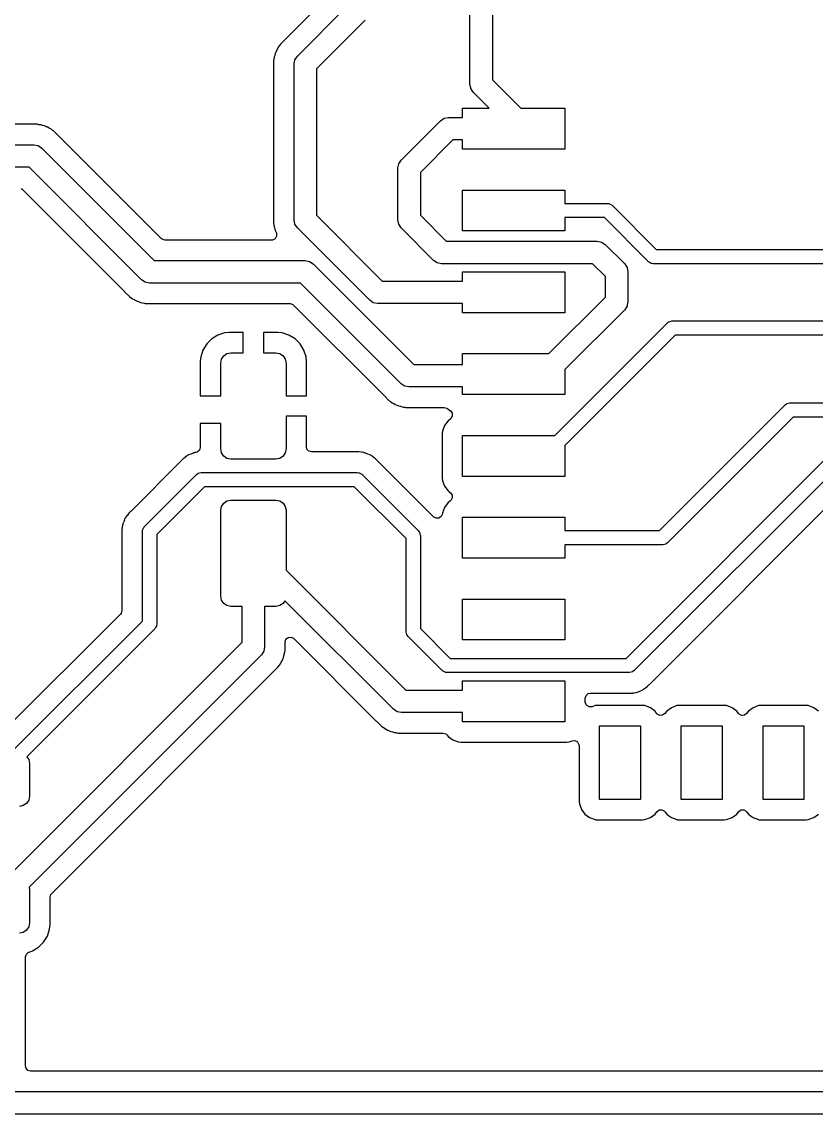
# Model space of a CAD drawing. Extents: x 3.05 to 6.13, y -3.89 to -1.91.
# Drawn here: x 3.827 to 4.592, y -3.861 to -2.809 of the extents above; entities that cross this region are included whole.
import ezdxf

# ---------------------------------------------------------------- set-up
doc = ezdxf.new("R2010")
doc.units = 0
doc.header["$MEASUREMENT"] = 0
doc.layers.add('BLACK', color=7, linetype='CONTINUOUS')

msp = doc.modelspace()

# ---------------------------------------------------------------- linework, layer by layer
at = {"layer": 'BLACK', "linetype": 'CONTINUOUS'}
for p, q in [((4.25866, -2.86949), (4.25866, -2.56835)), ((4.28031, -2.57283), (4.28031, -2.865)), ((4.11804, -2.78878), (4.08084, -2.82598)), ((4.09234, -2.84234), (4.13917, -2.79552)), ((4.15766, -2.80766), (4.11083, -2.85448)), ((4.08084, -2.82598), (4.07598, -2.83084)), ((4.07169, -2.83842), (4.071, -2.83985)), ((4.07179, -2.83817), (4.07169, -2.83842)), ((4.07232, -2.83667), (4.07179, -2.83817)), ((4.07316, -2.83532), (4.07232, -2.83667)), ((4.07232, -2.83667), (4.07232, -2.83667)), ((4.0733, -2.83508), (4.07316, -2.83532)), ((4.07398, -2.83365), (4.0733, -2.83508)), ((4.07498, -2.83241), (4.07398, -2.83365)), ((4.07513, -2.83219), (4.07498, -2.83241)), ((4.07543, -2.83172), (4.07513, -2.83219)), ((4.07598, -2.83084), (4.07543, -2.83172)), ((4.06982, -2.84501), (4.06947, -2.84656)), ((4.06947, -2.84656), (4.06947, -2.84656)), ((4.06947, -2.84656), (4.06947, -3.00344)), ((4.06987, -2.84474), (4.06982, -2.84501)), ((4.07005, -2.84316), (4.06987, -2.84474)), ((4.07057, -2.84166), (4.07005, -2.84316)), ((4.07065, -2.8414), (4.07057, -2.84166)), ((4.071, -2.83985), (4.07065, -2.8414)), ((4.08917, -2.85), (4.09, -2.84586)), ((4.09, -2.84586), (4.09234, -2.84234)), ((4.09234, -2.84234), (4.09234, -2.84234)), ((4.08917, -3), (4.08917, -2.85)), ((4.11083, -2.85448), (4.11083, -2.99552)), ((4.25935, -2.87293), (4.25866, -2.86949)), ((4.28031, -2.865), (4.30766, -2.89234)), ((4.25949, -2.87363), (4.25935, -2.87293)), ((4.26183, -2.87714), (4.25949, -2.87363)), ((4.27721, -2.89252), (4.26183, -2.87714)), ((4.23365, -2.9022), (4.2378, -2.90138)), ((4.2378, -2.90138), (4.25157, -2.90138)), ((4.25157, -2.90138), (4.25157, -2.89252)), ((4.25157, -2.89252), (4.27721, -2.89252)), ((4.30766, -2.89234), (4.30777, -2.89252)), ((4.30777, -2.89252), (4.35, -2.89252)), ((4.35, -2.89252), (4.35, -2.93189)), ((3.8402, -2.90795), (3.65343, -2.90795)), ((3.84192, -2.90795), (3.8402, -2.90795)), ((3.84347, -2.90831), (3.84192, -2.90795)), ((3.84192, -2.90795), (3.84192, -2.90795)), ((3.84374, -2.90835), (3.84347, -2.90831)), ((3.84532, -2.90853), (3.84374, -2.90835)), ((3.84562, -2.90863), (3.84532, -2.90853)), ((3.84532, -2.90853), (3.84532, -2.90853)), ((3.84532, -2.90853), (3.84532, -2.90853)), ((3.84682, -2.90905), (3.84562, -2.90863)), ((3.84708, -2.90913), (3.84682, -2.90905)), ((3.84863, -2.90948), (3.84708, -2.90913)), ((3.85006, -2.91017), (3.84863, -2.90948)), ((3.84863, -2.90948), (3.84863, -2.90948)), ((3.85032, -2.91028), (3.85006, -2.91017)), ((3.85107, -2.91054), (3.85032, -2.91028)), ((3.85182, -2.9108), (3.85107, -2.91054)), ((3.85316, -2.91165), (3.85182, -2.9108)), ((3.85182, -2.9108), (3.85182, -2.9108)), ((3.85182, -2.9108), (3.85182, -2.9108)), ((3.8534, -2.91178), (3.85316, -2.91165)), ((3.85483, -2.91247), (3.8534, -2.91178)), ((3.85607, -2.91346), (3.85483, -2.91247)), ((3.85483, -2.91247), (3.85483, -2.91247)), ((4.19234, -2.94234), (4.23014, -2.90455)), ((4.23014, -2.90455), (4.23365, -2.9022)), ((4.23365, -2.9022), (4.23365, -2.9022)), ((3.8563, -2.91362), (3.85607, -2.91346)), ((3.85739, -2.91431), (3.8563, -2.91362)), ((3.85764, -2.91446), (3.85739, -2.91431)), ((3.86278, -2.91961), (3.85764, -2.91446)), ((3.85764, -2.91446), (3.85764, -2.91446)), ((3.96122, -3.01804), (3.86278, -2.91961)), ((3.86278, -2.91961), (3.86278, -2.91961)), ((4.24228, -2.92303), (4.21083, -2.95448)), ((4.25157, -2.92303), (4.24228, -2.92303)), ((4.25157, -2.93189), (4.25157, -2.92303)), ((3.63465, -2.92766), (3.83848, -2.92766)), ((3.83848, -2.92766), (3.84263, -2.92848)), ((3.84263, -2.92848), (3.84263, -2.92848)), ((3.84263, -2.92848), (3.84614, -2.93083)), ((3.84614, -2.93083), (3.95448, -3.03917)), ((4.35, -2.93189), (4.25157, -2.93189)), ((4.19, -2.94586), (4.19234, -2.94234)), ((4.19234, -2.94234), (4.19234, -2.94234)), ((3.834, -2.94931), (3.63465, -2.94931)), ((3.94234, -3.05766), (3.834, -2.94931)), ((4.18917, -2.95), (4.19, -2.94586)), ((4.18917, -3), (4.18917, -2.95)), ((4.21083, -2.95448), (4.21083, -2.99552)), ((3.82645, -2.96979), (3.82727, -2.97045)), ((3.82727, -2.97045), (3.92589, -3.06906)), ((4.25157, -3.01063), (4.25157, -2.97126)), ((4.25157, -2.97126), (4.35, -2.97126)), ((4.35, -2.97126), (4.35, -2.98406)), ((4.35, -2.98406), (4.39094, -2.98406)), ((4.39094, -2.98406), (4.39259, -2.98426)), ((4.39259, -2.98426), (4.39278, -2.98435)), ((4.39278, -2.98435), (4.39299, -2.98437)), ((4.39299, -2.98437), (4.39423, -2.98512)), ((4.39423, -2.98512), (4.39551, -2.98579)), ((4.39551, -2.98579), (4.39563, -2.98596)), ((4.39563, -2.98596), (4.39582, -2.98607)), ((4.39582, -2.98607), (4.43809, -3.02835)), ((4.11083, -2.99552), (4.17417, -3.05886)), ((4.21083, -2.99552), (4.23578, -3.02047)), ((4.06947, -3.00344), (4.06947, -3.00344)), ((4.06947, -3.00344), (4.06982, -3.00499)), ((4.06982, -3.00499), (4.06987, -3.00526)), ((4.06987, -3.00526), (4.07005, -3.00684)), ((4.07005, -3.00684), (4.07005, -3.00684)), ((4.07005, -3.00684), (4.07057, -3.00834)), ((4.08998, -3.00404), (4.08917, -3)), ((4.09, -3.00414), (4.08998, -3.00404)), ((4.09234, -3.00766), (4.09, -3.00414)), ((4.18998, -3.00404), (4.18917, -3)), ((4.19, -3.00414), (4.18998, -3.00404)), ((4.19234, -3.00766), (4.19, -3.00414)), ((4.38809, -2.99783), (4.35, -2.99783)), ((4.35, -2.99783), (4.35, -3.01063)), ((4.43036, -3.04011), (4.38809, -2.99783)), ((4.07057, -3.00834), (4.07065, -3.0086)), ((4.07065, -3.0086), (4.071, -3.01015)), ((4.07233, -3.01572), (4.07097, -3.01811)), ((4.071, -3.01015), (4.071, -3.01015)), ((4.071, -3.01015), (4.07169, -3.01158)), ((4.07169, -3.01158), (4.07179, -3.01183)), ((4.07179, -3.01183), (4.07219, -3.01297)), ((4.07219, -3.01297), (4.07233, -3.01572)), ((4.16203, -3.07734), (4.09234, -3.00766)), ((4.22364, -3.03895), (4.19234, -3.00766)), ((4.35, -3.01063), (4.25157, -3.01063)), ((3.96203, -3.01869), (3.96122, -3.01804)), ((3.96467, -3.01947), (3.96203, -3.01869)), ((4.06759, -3.01947), (3.96467, -3.01947)), ((4.06853, -3.01938), (4.06759, -3.01947)), ((4.07097, -3.01811), (4.06853, -3.01938)), ((4.23578, -3.02047), (4.3813, -3.02047)), ((4.3813, -3.02047), (4.38544, -3.0213)), ((4.38544, -3.0213), (4.38544, -3.0213)), ((4.38544, -3.0213), (4.38895, -3.02364)), ((4.38895, -3.02364), (4.40766, -3.04234)), ((4.43809, -3.02835), (4.96319, -3.02835)), ((3.95448, -3.03917), (4.1, -3.03917)), ((4.1, -3.03917), (4.10414, -3.04)), ((4.10414, -3.04), (4.10766, -3.04234)), ((4.10766, -3.04234), (4.20448, -3.13917)), ((4.22716, -3.0413), (4.22364, -3.03895)), ((4.2313, -3.04213), (4.22716, -3.0413)), ((4.37681, -3.04213), (4.2313, -3.04213)), ((4.38917, -3.05448), (4.37681, -3.04213)), ((4.40766, -3.04234), (4.40942, -3.04498)), ((4.40942, -3.04498), (4.41, -3.04586)), ((4.41, -3.04586), (4.41083, -3.05)), ((4.43055, -3.04022), (4.43036, -3.04011)), ((4.43067, -3.04039), (4.43055, -3.04022)), ((4.43195, -3.04107), (4.43067, -3.04039)), ((4.43319, -3.04181), (4.43195, -3.04107)), ((4.4334, -3.04183), (4.43319, -3.04181)), ((4.43359, -3.04193), (4.4334, -3.04183)), ((4.43524, -3.04213), (4.43359, -3.04193)), ((4.96034, -3.04213), (4.43524, -3.04213)), ((3.94586, -3.06), (3.94234, -3.05766)), ((3.94234, -3.05766), (3.94234, -3.05766)), ((4.17417, -3.05886), (4.25157, -3.05886)), ((4.25157, -3.05886), (4.25157, -3.05)), ((4.25157, -3.05), (4.35, -3.05)), ((4.35, -3.05), (4.35, -3.08937)), ((4.38917, -3.07426), (4.38917, -3.05448)), ((4.41083, -3.05), (4.41083, -3.07874)), ((3.92589, -3.06906), (3.92589, -3.06906)), ((3.92589, -3.06906), (3.92598, -3.06916)), ((3.92598, -3.06916), (3.92598, -3.06916)), ((3.92598, -3.06916), (3.93084, -3.07402)), ((3.95, -3.06083), (3.94586, -3.06)), ((4.09552, -3.06083), (3.95, -3.06083)), ((4.19234, -3.15766), (4.09552, -3.06083)), ((3.93084, -3.07402), (3.93219, -3.07487)), ((3.93219, -3.07487), (3.93241, -3.07503)), ((3.93241, -3.07503), (3.93365, -3.07602)), ((3.93365, -3.07602), (3.93508, -3.0767)), ((3.93508, -3.0767), (3.93532, -3.07684)), ((3.93532, -3.07684), (3.93667, -3.07768)), ((3.93667, -3.07768), (3.93817, -3.07821)), ((3.93817, -3.07821), (3.93842, -3.07831)), ((3.93842, -3.07831), (3.93985, -3.079)), ((3.93985, -3.079), (3.9414, -3.07935)), ((3.9414, -3.07935), (3.94166, -3.07943)), ((3.94166, -3.07943), (3.94316, -3.07995)), ((3.94316, -3.07995), (3.94474, -3.08013)), ((3.94474, -3.08013), (3.94501, -3.08018)), ((3.94501, -3.08018), (3.94579, -3.08036)), ((3.94579, -3.08036), (3.94656, -3.08053)), ((3.94656, -3.08053), (3.94829, -3.08053)), ((3.94829, -3.08053), (4.08533, -3.08053)), ((4.08533, -3.08053), (4.08797, -3.08131)), ((4.16554, -3.07969), (4.16203, -3.07734)), ((4.16969, -3.08051), (4.16554, -3.07969)), ((4.25157, -3.08051), (4.16969, -3.08051)), ((4.25157, -3.08937), (4.25157, -3.08051)), ((4.33469, -3.12874), (4.38917, -3.07426)), ((4.41083, -3.07874), (4.41022, -3.08177)), ((4.08797, -3.08131), (4.08878, -3.08196)), ((4.08878, -3.08196), (4.17598, -3.16916)), ((4.35, -3.08937), (4.25157, -3.08937)), ((4.40766, -3.0864), (4.35, -3.14405)), ((4.41, -3.08288), (4.40766, -3.0864)), ((4.41022, -3.08177), (4.41, -3.08288)), ((4.34026, -3.20748), (4.44847, -3.09926)), ((4.44847, -3.09926), (4.44978, -3.09824)), ((4.44978, -3.09824), (4.44999, -3.09817)), ((4.44999, -3.09817), (4.45014, -3.09803)), ((4.45014, -3.09803), (4.45155, -3.09769)), ((4.45155, -3.09769), (4.45293, -3.09726)), ((4.45293, -3.09726), (4.45314, -3.0973)), ((4.45314, -3.0973), (4.45335, -3.09724)), ((4.45335, -3.09724), (5.90413, -3.09724)), ((4.01578, -3.11085), (4.00991, -3.11448)), ((4.02233, -3.10868), (4.01578, -3.11085)), ((4.01578, -3.11085), (4.01578, -3.11085)), ((4.02638, -3.10827), (4.02233, -3.10868)), ((4.04016, -3.10827), (4.02638, -3.10827)), ((4.02638, -3.10827), (4.02638, -3.10827)), ((4.04016, -3.12795), (4.04016, -3.10827)), ((4.07362, -3.10827), (4.05984, -3.10827)), ((4.05984, -3.10827), (4.05984, -3.12795)), ((4.07766, -3.10868), (4.07362, -3.10827)), ((4.07767, -3.10868), (4.07766, -3.10868)), ((4.08422, -3.11085), (4.07767, -3.10868)), ((4.09009, -3.11448), (4.08422, -3.11085)), ((4.08422, -3.11085), (4.08422, -3.11085)), ((4.4562, -3.11102), (4.35, -3.21722)), ((5.90128, -3.11102), (4.4562, -3.11102)), ((4.00503, -3.11936), (4.0014, -3.12523)), ((4.00991, -3.11448), (4.00503, -3.11936)), ((4.09497, -3.11936), (4.09009, -3.11448)), ((4.0986, -3.12523), (4.09497, -3.11936)), ((3.99923, -3.13178), (3.99882, -3.13583)), ((4.0014, -3.12523), (3.99923, -3.13178)), ((3.99923, -3.13178), (3.99923, -3.13178)), ((4.0014, -3.12523), (4.0014, -3.12523)), ((4.01925, -3.13403), (4.02139, -3.13084)), ((4.02139, -3.13084), (4.02458, -3.1287)), ((4.02458, -3.1287), (4.02835, -3.12795)), ((4.02835, -3.12795), (4.04016, -3.12795)), ((4.05984, -3.12795), (4.07165, -3.12795)), ((4.07165, -3.12795), (4.07542, -3.1287)), ((4.07542, -3.1287), (4.07861, -3.13084)), ((4.07861, -3.13084), (4.08075, -3.13403)), ((4.10077, -3.13178), (4.0986, -3.12523)), ((4.0986, -3.12523), (4.0986, -3.12523)), ((4.10118, -3.13583), (4.10077, -3.13178)), ((4.25157, -3.13917), (4.25157, -3.12874)), ((4.25157, -3.12874), (4.33469, -3.12874)), ((3.99882, -3.13583), (3.99882, -3.16929)), ((4.0185, -3.1378), (4.01925, -3.13403)), ((4.0185, -3.16929), (4.0185, -3.1378)), ((4.08075, -3.13403), (4.0815, -3.1378)), ((4.0815, -3.1378), (4.0815, -3.16929)), ((4.10118, -3.16929), (4.10118, -3.13583)), ((4.10118, -3.13583), (4.10118, -3.13583)), ((4.20448, -3.13917), (4.25157, -3.13917)), ((4.35, -3.14405), (4.35, -3.16811)), ((4.19528, -3.15961), (4.19234, -3.15766)), ((4.19586, -3.16), (4.19528, -3.15961)), ((4.2, -3.16083), (4.19586, -3.16)), ((4.25157, -3.16083), (4.2, -3.16083)), ((4.25157, -3.16811), (4.25157, -3.16083)), ((3.99882, -3.16929), (4.0185, -3.16929)), ((4.0815, -3.16929), (4.10118, -3.16929)), ((4.17598, -3.16916), (4.17598, -3.16916)), ((4.17598, -3.16916), (4.18084, -3.17402)), ((4.18084, -3.17402), (4.18219, -3.17487)), ((4.18219, -3.17487), (4.18241, -3.17502)), ((4.18241, -3.17502), (4.18365, -3.17602)), ((4.35, -3.16811), (4.25157, -3.16811)), ((4.18365, -3.17602), (4.18508, -3.1767)), ((4.18508, -3.1767), (4.18532, -3.17684)), ((4.18532, -3.17684), (4.18667, -3.17768)), ((4.18667, -3.17768), (4.18817, -3.17821)), ((4.18817, -3.17821), (4.18842, -3.17831)), ((4.18842, -3.17831), (4.18985, -3.179)), ((4.18985, -3.179), (4.1914, -3.17935)), ((4.1914, -3.17935), (4.19166, -3.17943)), ((4.19166, -3.17943), (4.19316, -3.17995)), ((4.19316, -3.17995), (4.19474, -3.18013)), ((4.19474, -3.18013), (4.19501, -3.18018)), ((4.19501, -3.18018), (4.19579, -3.18036)), ((4.19579, -3.18036), (4.19656, -3.18053)), ((4.19656, -3.18053), (4.19829, -3.18053)), ((4.19829, -3.18053), (4.23382, -3.18053)), ((4.23382, -3.18053), (4.23646, -3.18131)), ((4.23646, -3.18131), (4.23727, -3.18196)), ((4.23727, -3.18196), (4.2375, -3.18219)), ((4.2375, -3.18219), (4.23977, -3.18389)), ((4.23977, -3.18389), (4.24142, -3.18609)), ((4.44124, -3.29902), (4.56225, -3.178)), ((4.56225, -3.178), (4.56356, -3.17698)), ((4.56356, -3.17698), (4.56376, -3.17691)), ((4.56376, -3.17691), (4.56392, -3.17677)), ((4.56392, -3.17677), (4.56533, -3.17643)), ((4.56533, -3.17643), (4.56671, -3.176)), ((4.56671, -3.176), (4.56692, -3.17604)), ((4.56692, -3.17604), (4.56713, -3.17598)), ((4.56713, -3.17598), (5.33287, -3.17598)), ((4.0185, -3.19587), (3.99882, -3.19587)), ((3.99882, -3.19587), (3.99882, -3.21903)), ((4.0185, -3.22047), (4.0185, -3.19587)), ((4.10118, -3.18898), (4.0815, -3.18898)), ((4.0815, -3.18898), (4.0815, -3.22047)), ((4.10118, -3.21852), (4.10118, -3.18898)), ((4.2375, -3.1934), (4.2341, -3.19794)), ((4.23977, -3.1917), (4.2375, -3.1934)), ((4.2403, -3.19125), (4.23977, -3.1917)), ((4.24161, -3.18883), (4.2403, -3.19125)), ((4.24142, -3.18609), (4.24161, -3.18883)), ((4.56998, -3.18976), (4.44897, -3.31078)), ((5.33002, -3.18976), (4.56998, -3.18976)), ((4.23212, -3.20325), (4.23187, -3.2056)), ((4.23187, -3.2056), (4.23187, -3.2056)), ((4.23187, -3.2056), (4.23187, -3.24874)), ((4.2341, -3.19794), (4.23212, -3.20325)), ((4.2341, -3.19794), (4.2341, -3.19794)), ((4.25157, -3.24685), (4.25157, -3.20748)), ((4.25157, -3.20748), (4.34026, -3.20748)), ((4.35, -3.21722), (4.35, -3.24685)), ((3.98614, -3.22707), (3.98429, -3.22852)), ((3.98648, -3.22692), (3.98614, -3.22707)), ((3.98614, -3.22707), (3.98614, -3.22707)), ((3.98725, -3.22649), (3.98648, -3.22692)), ((3.98755, -3.22628), (3.98725, -3.22649)), ((3.98975, -3.22544), (3.98755, -3.22628)), ((3.98755, -3.22628), (3.98755, -3.22628)), ((3.98988, -3.22539), (3.98975, -3.22544)), ((3.99203, -3.22442), (3.98988, -3.22539)), ((3.99221, -3.22439), (3.99203, -3.22442)), ((3.99239, -3.22436), (3.99221, -3.22439)), ((3.99324, -3.22412), (3.99239, -3.22436)), ((3.99359, -3.22399), (3.99324, -3.22412)), ((3.99453, -3.22387), (3.99359, -3.22399)), ((3.99359, -3.22399), (3.99359, -3.22399)), ((3.99597, -3.22347), (3.99453, -3.22387)), ((3.99804, -3.22167), (3.99597, -3.22347)), ((3.99882, -3.21903), (3.99804, -3.22167)), ((4.01925, -3.22424), (4.0185, -3.22047)), ((4.02139, -3.22743), (4.01925, -3.22424)), ((4.02458, -3.22957), (4.02139, -3.22743)), ((4.07861, -3.22743), (4.07542, -3.22957)), ((4.08075, -3.22424), (4.07861, -3.22743)), ((4.0815, -3.22047), (4.08075, -3.22424)), ((4.10162, -3.22055), (4.10118, -3.21852)), ((4.10342, -3.22263), (4.10162, -3.22055)), ((4.10606, -3.22341), (4.10342, -3.22263)), ((4.14912, -3.22341), (4.10606, -3.22341)), ((4.14927, -3.2234), (4.14912, -3.22341)), ((4.15162, -3.22326), (4.14927, -3.2234)), ((4.15393, -3.22368), (4.15162, -3.22326)), ((4.15162, -3.22326), (4.15162, -3.22326)), ((4.15408, -3.22371), (4.15393, -3.22368)), ((4.15641, -3.22399), (4.15408, -3.22371)), ((4.15676, -3.22412), (4.15641, -3.22399)), ((4.15761, -3.22436), (4.15676, -3.22412)), ((4.15768, -3.22437), (4.15761, -3.22436)), ((4.15797, -3.22442), (4.15768, -3.22437)), ((4.16011, -3.22539), (4.15797, -3.22442)), ((4.15797, -3.22442), (4.15797, -3.22442)), ((4.16025, -3.22544), (4.16011, -3.22539)), ((4.16245, -3.22628), (4.16025, -3.22544)), ((4.16275, -3.22649), (4.16245, -3.22628)), ((4.16245, -3.22628), (4.16245, -3.22628)), ((4.16352, -3.22692), (4.16275, -3.22649)), ((4.16386, -3.22707), (4.16352, -3.22692)), ((4.16571, -3.22852), (4.16386, -3.22707)), ((4.16386, -3.22707), (4.16386, -3.22707)), ((4.40915, -3.42205), (4.60891, -3.22229)), ((3.98057, -3.23181), (3.93181, -3.28057)), ((3.98068, -3.23171), (3.98057, -3.23181)), ((3.98223, -3.22995), (3.98068, -3.23171)), ((3.98224, -3.22995), (3.98223, -3.22995)), ((3.98417, -3.22861), (3.98224, -3.22995)), ((3.98429, -3.22852), (3.98417, -3.22861)), ((4.02835, -3.23031), (4.02458, -3.22957)), ((4.07165, -3.23031), (4.02835, -3.23031)), ((4.07542, -3.22957), (4.07165, -3.23031)), ((4.16583, -3.22861), (4.16571, -3.22852)), ((4.16776, -3.22995), (4.16583, -3.22861)), ((4.16932, -3.23171), (4.16776, -3.22995)), ((4.16942, -3.23181), (4.16932, -3.23171)), ((4.22212, -3.28451), (4.16942, -3.23181)), ((4.61663, -3.23406), (4.41688, -3.43381)), ((3.94513, -3.29513), (3.99513, -3.24513)), ((3.99513, -3.24513), (3.99644, -3.2441)), ((3.99644, -3.2441), (3.99664, -3.24404)), ((3.99664, -3.24404), (3.9968, -3.2439)), ((3.9968, -3.2439), (3.9982, -3.24355)), ((3.9982, -3.24355), (3.99958, -3.24312)), ((3.99958, -3.24312), (3.99979, -3.24316)), ((3.99979, -3.24316), (4, -3.24311)), ((4, -3.24311), (4.15, -3.24311)), ((4.15, -3.24311), (4.15165, -3.24331)), ((4.15165, -3.24331), (4.15184, -3.24341)), ((4.15184, -3.24341), (4.15205, -3.24342)), ((4.15205, -3.24342), (4.15329, -3.24417)), ((4.15329, -3.24417), (4.15457, -3.24484)), ((4.15457, -3.24484), (4.15469, -3.24502)), ((4.15469, -3.24502), (4.15487, -3.24513)), ((4.15487, -3.24513), (4.20881, -3.29907)), ((4.23187, -3.24874), (4.23187, -3.24874)), ((4.23187, -3.24874), (4.23212, -3.25108)), ((4.35, -3.24685), (4.25157, -3.24685)), ((4.00285, -3.25689), (3.95689, -3.30285)), ((4.14715, -3.25689), (4.00285, -3.25689)), ((4.19705, -3.30679), (4.14715, -3.25689)), ((4.23212, -3.25108), (4.2341, -3.25639)), ((4.2341, -3.25639), (4.2341, -3.25639)), ((4.2341, -3.25639), (4.2375, -3.26093)), ((4.43143, -3.44712), (4.62337, -3.25519)), ((4.02458, -3.27043), (4.02835, -3.26969)), ((4.02835, -3.26969), (4.07165, -3.26969)), ((4.07165, -3.26969), (4.07542, -3.27043)), ((4.2375, -3.26093), (4.2375, -3.26093)), ((4.2375, -3.26093), (4.2375, -3.26093)), ((4.2375, -3.26093), (4.23865, -3.26179)), ((4.23865, -3.26179), (4.23977, -3.26263)), ((4.23977, -3.26263), (4.24142, -3.26483)), ((4.2403, -3.26999), (4.23977, -3.27044)), ((4.24161, -3.26757), (4.2403, -3.26999)), ((4.24142, -3.26483), (4.24161, -3.26757)), ((3.93181, -3.28057), (3.93171, -3.28068)), ((4.0185, -3.27953), (4.01925, -3.27576)), ((4.0185, -3.3622), (4.0185, -3.27953)), ((4.01925, -3.27576), (4.02139, -3.27257)), ((4.02139, -3.27257), (4.02458, -3.27043)), ((4.07542, -3.27043), (4.07861, -3.27257)), ((4.07861, -3.27257), (4.08075, -3.27576)), ((4.08075, -3.27576), (4.0815, -3.27953)), ((4.0815, -3.27953), (4.0815, -3.33705)), ((4.2341, -3.27668), (4.23212, -3.28199)), ((4.2375, -3.27214), (4.2341, -3.27668)), ((4.2341, -3.27668), (4.2341, -3.27668)), ((4.23977, -3.27044), (4.2375, -3.27214)), ((3.92539, -3.28988), (3.92442, -3.29203)), ((3.92544, -3.28975), (3.92539, -3.28988)), ((3.92628, -3.28755), (3.92544, -3.28975)), ((3.92649, -3.28725), (3.92628, -3.28755)), ((3.92628, -3.28755), (3.92628, -3.28755)), ((3.92692, -3.28648), (3.92649, -3.28725)), ((3.92707, -3.28614), (3.92692, -3.28648)), ((3.92852, -3.28429), (3.92707, -3.28614)), ((3.92861, -3.28417), (3.92852, -3.28429)), ((3.92995, -3.28224), (3.92861, -3.28417)), ((3.93171, -3.28068), (3.92995, -3.28224)), ((3.92995, -3.28224), (3.92995, -3.28224)), ((4.22223, -3.28461), (4.22212, -3.28451)), ((4.22392, -3.28611), (4.22223, -3.28461)), ((4.22595, -3.28719), (4.22392, -3.28611)), ((4.2287, -3.28709), (4.22595, -3.28719)), ((4.23096, -3.28552), (4.2287, -3.28709)), ((4.23202, -3.28298), (4.23096, -3.28552)), ((4.23212, -3.28199), (4.23202, -3.28298)), ((4.25157, -3.32559), (4.25157, -3.28622)), ((4.25157, -3.28622), (4.35, -3.28622)), ((4.35, -3.28622), (4.35, -3.29902)), ((3.92368, -3.29607), (3.92326, -3.29838)), ((3.92326, -3.29838), (3.92326, -3.29838)), ((3.92326, -3.29838), (3.9234, -3.30073)), ((3.9234, -3.30073), (3.92341, -3.30088)), ((3.92341, -3.30088), (3.92341, -3.37594)), ((3.92371, -3.29592), (3.92368, -3.29607)), ((3.92399, -3.29359), (3.92371, -3.29592)), ((3.92412, -3.29324), (3.92399, -3.29359)), ((3.92436, -3.29239), (3.92412, -3.29324)), ((3.92442, -3.29203), (3.92436, -3.29239)), ((3.94311, -3.3), (3.94331, -3.29835)), ((3.94311, -3.38612), (3.94311, -3.3)), ((3.94331, -3.29835), (3.94341, -3.29816)), ((3.94341, -3.29816), (3.94342, -3.29795)), ((3.94342, -3.29795), (3.94417, -3.29671)), ((3.94417, -3.29671), (3.94484, -3.29543)), ((3.94484, -3.29543), (3.94502, -3.29531)), ((3.94502, -3.29531), (3.94513, -3.29513)), ((4.20881, -3.29907), (4.20983, -3.30037)), ((4.20983, -3.30037), (4.2099, -3.30058)), ((4.2099, -3.30058), (4.21004, -3.30074)), ((4.21004, -3.30074), (4.21038, -3.30214)), ((4.35, -3.29902), (4.44124, -3.29902)), ((3.95689, -3.30285), (3.95689, -3.38898)), ((4.19705, -3.39606), (4.19705, -3.30679)), ((4.21038, -3.30214), (4.21081, -3.30352)), ((4.21081, -3.30352), (4.21078, -3.30373)), ((4.21078, -3.30373), (4.21083, -3.30394)), ((4.21083, -3.30394), (4.21083, -3.39321)), ((4.4473, -3.31201), (4.44589, -3.31235)), ((4.44746, -3.31186), (4.4473, -3.31201)), ((4.44766, -3.3118), (4.44746, -3.31186)), ((4.44897, -3.31078), (4.44766, -3.3118)), ((4.44409, -3.3128), (4.35, -3.3128)), ((4.35, -3.3128), (4.35, -3.32559)), ((4.4443, -3.31274), (4.44409, -3.3128)), ((4.44451, -3.31278), (4.4443, -3.31274)), ((4.44589, -3.31235), (4.44451, -3.31278)), ((4.35, -3.32559), (4.25157, -3.32559)), ((4.0815, -3.33705), (4.197, -3.45256)), ((4.01925, -3.36597), (4.0185, -3.3622)), ((4.02139, -3.36916), (4.01925, -3.36597)), ((4.02458, -3.3713), (4.02139, -3.36916)), ((4.02835, -3.37205), (4.02458, -3.3713)), ((4.03917, -3.37205), (4.02835, -3.37205)), ((4.03917, -3.40654), (4.03917, -3.37205)), ((4.07165, -3.37205), (4.06083, -3.37205)), ((4.06083, -3.37205), (4.06083, -3.41102)), ((4.07542, -3.3713), (4.07165, -3.37205)), ((4.07861, -3.36916), (4.07542, -3.3713)), ((4.08037, -3.36654), (4.07861, -3.36916)), ((4.18486, -3.47104), (4.08037, -3.36654)), ((4.25157, -3.40433), (4.25157, -3.36496)), ((4.25157, -3.36496), (4.35, -3.36496)), ((4.35, -3.36496), (4.35, -3.40433)), ((3.92198, -3.37939), (3.80911, -3.49225)), ((3.92263, -3.37858), (3.92198, -3.37939)), ((3.92341, -3.37594), (3.92263, -3.37858)), ((3.81585, -3.51339), (3.94311, -3.38612)), ((3.95487, -3.39385), (3.83192, -3.5168)), ((3.95498, -3.39367), (3.95487, -3.39385)), ((3.95516, -3.39355), (3.95498, -3.39367)), ((3.95583, -3.39226), (3.95516, -3.39355)), ((3.95658, -3.39103), (3.95583, -3.39226)), ((3.95659, -3.39081), (3.95658, -3.39103)), ((3.95669, -3.39063), (3.95659, -3.39081)), ((3.95689, -3.38898), (3.95669, -3.39063)), ((4.1971, -3.39627), (4.19705, -3.39606)), ((4.19706, -3.39648), (4.1971, -3.39627)), ((4.21083, -3.39321), (4.23966, -3.42205)), ((3.81028, -3.63543), (4.03917, -3.40654)), ((4.08053, -3.40636), (4.08131, -3.40372)), ((4.08053, -3.40758), (4.08053, -3.40636)), ((4.08131, -3.40372), (4.08339, -3.40192)), ((4.08339, -3.40192), (4.08611, -3.40153)), ((4.08611, -3.40153), (4.08861, -3.40267)), ((4.08861, -3.40267), (4.08887, -3.40291)), ((4.08887, -3.40291), (4.16841, -3.48245)), ((4.19749, -3.39786), (4.19706, -3.39648)), ((4.19784, -3.39926), (4.19749, -3.39786)), ((4.19798, -3.39942), (4.19784, -3.39926)), ((4.19804, -3.39963), (4.19798, -3.39942)), ((4.19907, -3.40093), (4.19804, -3.39963)), ((4.23194, -3.43381), (4.19907, -3.40093)), ((4.35, -3.40433), (4.25157, -3.40433)), ((4.06, -3.41517), (4.05766, -3.41868)), ((4.06083, -3.41102), (4.06, -3.41517)), ((4.06, -3.41517), (4.06, -3.41517)), ((4.07995, -3.41786), (4.08013, -3.41628)), ((4.08013, -3.41628), (4.08018, -3.41601)), ((4.08018, -3.41601), (4.08019, -3.41595)), ((4.08019, -3.41595), (4.08053, -3.41446)), ((4.08053, -3.41446), (4.08053, -3.40758)), ((4.05766, -3.41868), (3.83389, -3.64245)), ((4.07502, -3.42861), (4.07602, -3.42737)), ((4.07602, -3.42737), (4.0767, -3.42594)), ((4.0767, -3.42594), (4.07684, -3.4257)), ((4.07684, -3.4257), (4.07768, -3.42435)), ((4.07768, -3.42435), (4.07821, -3.42286)), ((4.07821, -3.42286), (4.07831, -3.4226)), ((4.07831, -3.4226), (4.079, -3.42117)), ((4.079, -3.42117), (4.07935, -3.41962)), ((4.07935, -3.41962), (4.07943, -3.41936)), ((4.07943, -3.41936), (4.07949, -3.41917)), ((4.07949, -3.41917), (4.07995, -3.41786)), ((4.23966, -3.42205), (4.40915, -3.42205)), ((3.85558, -3.64862), (4.06916, -3.43505)), ((4.06916, -3.43505), (4.07402, -3.43018)), ((4.06916, -3.43505), (4.06916, -3.43505)), ((4.07402, -3.43018), (4.07487, -3.42884)), ((4.07487, -3.42884), (4.07502, -3.42861)), ((4.23212, -3.43392), (4.23194, -3.43381)), ((4.23224, -3.43409), (4.23212, -3.43392)), ((4.23352, -3.43477), (4.23224, -3.43409)), ((4.23476, -3.43551), (4.23352, -3.43477)), ((4.23497, -3.43553), (4.23476, -3.43551)), ((4.23516, -3.43563), (4.23497, -3.43553)), ((4.23681, -3.43583), (4.23516, -3.43563)), ((4.41201, -3.43583), (4.23681, -3.43583)), ((4.41221, -3.43578), (4.41201, -3.43583)), ((4.41242, -3.43581), (4.41221, -3.43578)), ((4.4138, -3.43538), (4.41242, -3.43581)), ((4.41521, -3.43504), (4.4138, -3.43538)), ((4.41537, -3.4349), (4.41521, -3.43504)), ((4.41557, -3.43483), (4.41537, -3.4349)), ((4.41688, -3.43381), (4.41557, -3.43483)), ((4.25157, -3.45256), (4.25157, -3.4437)), ((4.25157, -3.4437), (4.35, -3.4437)), ((4.35, -3.4437), (4.35, -3.48307)), ((4.42977, -3.44899), (4.43133, -3.44723)), ((4.43133, -3.44723), (4.43143, -3.44712)), ((4.197, -3.45256), (4.25157, -3.45256)), ((4.3697, -3.46041), (4.37048, -3.45777)), ((4.37048, -3.45777), (4.37256, -3.45597)), ((4.37256, -3.45597), (4.37459, -3.45553)), ((4.37459, -3.45553), (4.41113, -3.45553)), ((4.41113, -3.45553), (4.41128, -3.45554)), ((4.41128, -3.45554), (4.41363, -3.45568)), ((4.41363, -3.45568), (4.41505, -3.45542)), ((4.41363, -3.45568), (4.41363, -3.45568)), ((4.41363, -3.45568), (4.41363, -3.45568)), ((4.41505, -3.45542), (4.41594, -3.45525)), ((4.41594, -3.45525), (4.41608, -3.45523)), ((4.41608, -3.45523), (4.41692, -3.45513)), ((4.41692, -3.45513), (4.41842, -3.45495)), ((4.41842, -3.45495), (4.41876, -3.45482)), ((4.41876, -3.45482), (4.41962, -3.45458)), ((4.41962, -3.45458), (4.41998, -3.45451)), ((4.41998, -3.45451), (4.42212, -3.45355)), ((4.42212, -3.45355), (4.42226, -3.45349)), ((4.42226, -3.45349), (4.42446, -3.45266)), ((4.42446, -3.45266), (4.42476, -3.45245)), ((4.42476, -3.45245), (4.42553, -3.45201)), ((4.42553, -3.45201), (4.42587, -3.45186)), ((4.42587, -3.45186), (4.42772, -3.45041)), ((4.42772, -3.45041), (4.42784, -3.45033)), ((4.42784, -3.45033), (4.42977, -3.44899)), ((4.3697, -3.46408), (4.3697, -3.46041)), ((4.36982, -3.46512), (4.3697, -3.46408)), ((4.37113, -3.46753), (4.36982, -3.46512)), ((4.37355, -3.46885), (4.37113, -3.46753)), ((4.37629, -3.46865), (4.37355, -3.46885)), ((4.37923, -3.46756), (4.37629, -3.46865)), ((4.38158, -3.4673), (4.37923, -3.46756)), ((4.42472, -3.4673), (4.38158, -3.4673)), ((4.38158, -3.4673), (4.38158, -3.4673)), ((4.42707, -3.46756), (4.42472, -3.4673)), ((4.42472, -3.4673), (4.42472, -3.4673)), ((4.42472, -3.4673), (4.42472, -3.4673)), ((4.42472, -3.4673), (4.42472, -3.4673)), ((4.43238, -3.46954), (4.42707, -3.46756)), ((4.42707, -3.46756), (4.42707, -3.46756)), ((4.43691, -3.47293), (4.43238, -3.46954)), ((4.43238, -3.46954), (4.43238, -3.46954)), ((4.45266, -3.46954), (4.44813, -3.47293)), ((4.45797, -3.46756), (4.45266, -3.46954)), ((4.45266, -3.46954), (4.45266, -3.46954)), ((4.46032, -3.4673), (4.45797, -3.46756)), ((4.50346, -3.4673), (4.46032, -3.4673)), ((4.46032, -3.4673), (4.46032, -3.4673)), ((4.50581, -3.46756), (4.50346, -3.4673)), ((4.50346, -3.4673), (4.50346, -3.4673)), ((4.50346, -3.4673), (4.50346, -3.4673)), ((4.50346, -3.4673), (4.50346, -3.4673)), ((4.51112, -3.46954), (4.50581, -3.46756)), ((4.50581, -3.46756), (4.50581, -3.46756)), ((4.51565, -3.47293), (4.51112, -3.46954)), ((4.51112, -3.46954), (4.51112, -3.46954)), ((4.5314, -3.46954), (4.52687, -3.47293)), ((4.53671, -3.46756), (4.5314, -3.46954)), ((4.5314, -3.46954), (4.5314, -3.46954)), ((4.53906, -3.4673), (4.53671, -3.46756)), ((4.5822, -3.4673), (4.53906, -3.4673)), ((4.53906, -3.4673), (4.53906, -3.4673)), ((4.58455, -3.46756), (4.5822, -3.4673)), ((4.5822, -3.4673), (4.5822, -3.4673)), ((4.5822, -3.4673), (4.5822, -3.4673)), ((4.5822, -3.4673), (4.5822, -3.4673)), ((4.58986, -3.46954), (4.58455, -3.46756)), ((4.58455, -3.46756), (4.58455, -3.46756)), ((4.59439, -3.47293), (4.58986, -3.46954)), ((4.58986, -3.46954), (4.58986, -3.46954)), ((4.18838, -3.47339), (4.18486, -3.47104)), ((4.19252, -3.47421), (4.18838, -3.47339)), ((4.25157, -3.47421), (4.19252, -3.47421)), ((4.25157, -3.48307), (4.25157, -3.47421)), ((4.43713, -3.47323), (4.43691, -3.47293)), ((4.43691, -3.47293), (4.43691, -3.47293)), ((4.43691, -3.47293), (4.43691, -3.47293)), ((4.43861, -3.4752), (4.43713, -3.47323)), ((4.43907, -3.47573), (4.43861, -3.4752)), ((4.44148, -3.47705), (4.43907, -3.47573)), ((4.44423, -3.47685), (4.44148, -3.47705)), ((4.44643, -3.4752), (4.44423, -3.47685)), ((4.44813, -3.47293), (4.44643, -3.4752)), ((4.51587, -3.47323), (4.51565, -3.47293)), ((4.51565, -3.47293), (4.51565, -3.47293)), ((4.51565, -3.47293), (4.51565, -3.47293)), ((4.51735, -3.4752), (4.51587, -3.47323)), ((4.51781, -3.47573), (4.51735, -3.4752)), ((4.52022, -3.47705), (4.51781, -3.47573)), ((4.52297, -3.47685), (4.52022, -3.47705)), ((4.52517, -3.4752), (4.52297, -3.47685)), ((4.52687, -3.47293), (4.52517, -3.4752)), ((4.16841, -3.48245), (4.16841, -3.48245)), ((4.16841, -3.48245), (4.1685, -3.48254)), ((4.1685, -3.48254), (4.1685, -3.48254)), ((4.1685, -3.48254), (4.17336, -3.48741)), ((4.17336, -3.48741), (4.17471, -3.48825)), ((4.17471, -3.48825), (4.17493, -3.48841)), ((4.17493, -3.48841), (4.17617, -3.4894)), ((4.17617, -3.4894), (4.1776, -3.49009)), ((4.1776, -3.49009), (4.17784, -3.49022)), ((4.17784, -3.49022), (4.17919, -3.49107)), ((4.35, -3.48307), (4.25157, -3.48307)), ((4.38346, -3.55787), (4.38346, -3.48701)), ((4.38346, -3.48701), (4.42283, -3.48701)), ((4.42283, -3.48701), (4.42283, -3.55787)), ((4.4622, -3.55787), (4.4622, -3.48701)), ((4.4622, -3.48701), (4.50157, -3.48701)), ((4.50157, -3.48701), (4.50157, -3.55787)), ((4.54094, -3.55787), (4.54094, -3.48701)), ((4.54094, -3.48701), (4.58031, -3.48701)), ((4.58031, -3.48701), (4.58031, -3.55787)), ((4.17919, -3.49107), (4.18069, -3.49159)), ((4.18069, -3.49159), (4.18094, -3.4917)), ((4.18094, -3.4917), (4.18237, -3.49239)), ((4.18237, -3.49239), (4.18392, -3.49274)), ((4.18392, -3.49274), (4.18418, -3.49282)), ((4.18418, -3.49282), (4.18568, -3.49334)), ((4.18568, -3.49334), (4.18726, -3.49352)), ((4.18726, -3.49352), (4.18753, -3.49356)), ((4.18753, -3.49356), (4.18804, -3.49368)), ((4.18804, -3.49368), (4.18908, -3.49392)), ((4.18908, -3.49392), (4.19081, -3.49392)), ((4.19081, -3.49392), (4.23264, -3.49392)), ((4.23264, -3.49392), (4.23528, -3.49469)), ((4.23528, -3.49469), (4.23654, -3.49587)), ((4.23654, -3.49587), (4.2375, -3.49715)), ((4.2375, -3.49715), (4.2375, -3.49715)), ((4.2375, -3.49715), (4.2375, -3.49715)), ((4.2375, -3.49715), (4.2375, -3.49715)), ((4.2375, -3.49715), (4.24203, -3.50054)), ((4.24203, -3.50054), (4.24203, -3.50054)), ((4.24203, -3.50054), (4.24734, -3.50252)), ((4.35423, -3.50252), (4.35717, -3.50143)), ((4.35717, -3.50143), (4.35992, -3.50123)), ((4.35992, -3.50123), (4.36233, -3.50255)), ((4.24734, -3.50252), (4.24734, -3.50252)), ((4.24734, -3.50252), (4.24758, -3.50255)), ((4.24758, -3.50255), (4.24969, -3.50278)), ((4.24969, -3.50278), (4.35188, -3.50278)), ((4.35188, -3.50278), (4.35423, -3.50252)), ((4.36233, -3.50255), (4.36365, -3.50496)), ((4.36365, -3.50496), (4.36376, -3.506)), ((4.36376, -3.506), (4.36376, -3.55976)), ((3.83192, -3.5168), (3.8337, -3.51946)), ((3.8337, -3.51946), (3.83445, -3.52323)), ((3.83445, -3.52323), (3.83445, -3.55472)), ((3.82837, -3.56382), (3.82461, -3.56457)), ((3.83157, -3.56168), (3.82837, -3.56382)), ((3.8337, -3.55849), (3.83157, -3.56168)), ((3.83445, -3.55472), (3.8337, -3.55849)), ((4.36376, -3.55976), (4.36376, -3.55976)), ((4.36376, -3.55976), (4.36401, -3.56211)), ((4.36401, -3.56211), (4.36599, -3.56741)), ((4.42283, -3.55787), (4.38346, -3.55787)), ((4.50157, -3.55787), (4.4622, -3.55787)), ((4.58031, -3.55787), (4.54094, -3.55787)), ((4.36599, -3.56741), (4.36599, -3.56741)), ((4.36599, -3.56741), (4.36939, -3.57195)), ((4.36939, -3.57195), (4.36939, -3.57195)), ((4.36939, -3.57195), (4.37392, -3.57535)), ((4.43238, -3.57535), (4.43691, -3.57195)), ((4.43691, -3.57195), (4.43861, -3.56968)), ((4.43861, -3.56968), (4.44081, -3.56803)), ((4.44081, -3.56803), (4.44356, -3.56783)), ((4.44356, -3.56783), (4.44597, -3.56915)), ((4.44597, -3.56915), (4.44643, -3.56968)), ((4.44643, -3.56968), (4.44813, -3.57195)), ((4.44813, -3.57195), (4.44976, -3.57318)), ((4.44976, -3.57318), (4.45266, -3.57535)), ((4.51112, -3.57535), (4.51565, -3.57195)), ((4.51565, -3.57195), (4.51735, -3.56968)), ((4.51735, -3.56968), (4.51955, -3.56803)), ((4.51955, -3.56803), (4.5223, -3.56783)), ((4.5223, -3.56783), (4.52471, -3.56915)), ((4.52471, -3.56915), (4.52517, -3.56968)), ((4.52517, -3.56968), (4.52687, -3.57195)), ((4.52687, -3.57195), (4.5285, -3.57318)), ((4.5285, -3.57318), (4.5314, -3.57535)), ((4.58986, -3.57535), (4.59439, -3.57195)), ((4.37392, -3.57535), (4.37392, -3.57535)), ((4.37392, -3.57535), (4.37923, -3.57733)), ((4.37923, -3.57733), (4.37923, -3.57733)), ((4.37923, -3.57733), (4.37951, -3.57736)), ((4.37951, -3.57736), (4.38158, -3.57758)), ((4.38158, -3.57758), (4.42472, -3.57758)), ((4.42472, -3.57758), (4.42707, -3.57733)), ((4.42707, -3.57733), (4.43238, -3.57535)), ((4.45266, -3.57535), (4.45266, -3.57535)), ((4.45266, -3.57535), (4.45797, -3.57733)), ((4.45797, -3.57733), (4.45797, -3.57733)), ((4.45797, -3.57733), (4.45825, -3.57736)), ((4.45825, -3.57736), (4.46032, -3.57758)), ((4.46032, -3.57758), (4.50346, -3.57758)), ((4.50346, -3.57758), (4.50581, -3.57733)), ((4.50581, -3.57733), (4.51112, -3.57535)), ((4.5314, -3.57535), (4.5314, -3.57535)), ((4.5314, -3.57535), (4.53671, -3.57733)), ((4.53671, -3.57733), (4.53671, -3.57733)), ((4.53671, -3.57733), (4.53699, -3.57736)), ((4.53699, -3.57736), (4.53906, -3.57758)), ((4.53906, -3.57758), (4.5822, -3.57758)), ((4.5822, -3.57758), (4.58455, -3.57733)), ((4.58455, -3.57733), (4.58986, -3.57535)), ((3.83389, -3.64245), (3.83445, -3.64528)), ((3.83445, -3.64528), (3.83445, -3.67677)), ((3.85493, -3.64943), (3.85558, -3.64862)), ((3.85415, -3.65207), (3.85493, -3.64943)), ((3.85415, -3.67874), (3.85415, -3.65207)), ((3.83445, -3.67677), (3.8337, -3.68054)), ((3.85374, -3.68279), (3.85415, -3.67874)), ((3.82837, -3.68586), (3.82461, -3.68661)), ((3.83157, -3.68373), (3.82837, -3.68586)), ((3.8337, -3.68054), (3.83157, -3.68373)), ((3.84794, -3.69522), (3.85157, -3.68934)), ((3.85157, -3.68934), (3.85374, -3.68279)), ((3.83718, -3.70373), (3.84306, -3.70011)), ((3.84306, -3.70011), (3.84794, -3.69522)), ((3.83053, -3.70946), (3.83131, -3.70682)), ((3.83053, -3.81459), (3.83053, -3.70946)), ((3.83131, -3.70682), (3.83339, -3.70502)), ((3.83339, -3.70502), (3.83388, -3.70483)), ((3.83388, -3.70483), (3.83718, -3.70373)), ((3.83097, -3.81661), (3.83053, -3.81459)), ((3.83277, -3.81869), (3.83097, -3.81661)), ((3.83541, -3.81947), (3.83277, -3.81869)), ((4.9062, -3.81947), (3.83541, -3.81947)), ((3.81083, -3.83917), (4.91639, -3.83917)), ((4.92087, -3.86083), (3.8, -3.86083))]:
    msp.add_line(p, q, dxfattribs=at)

doc.saveas('drawing.dxf')
